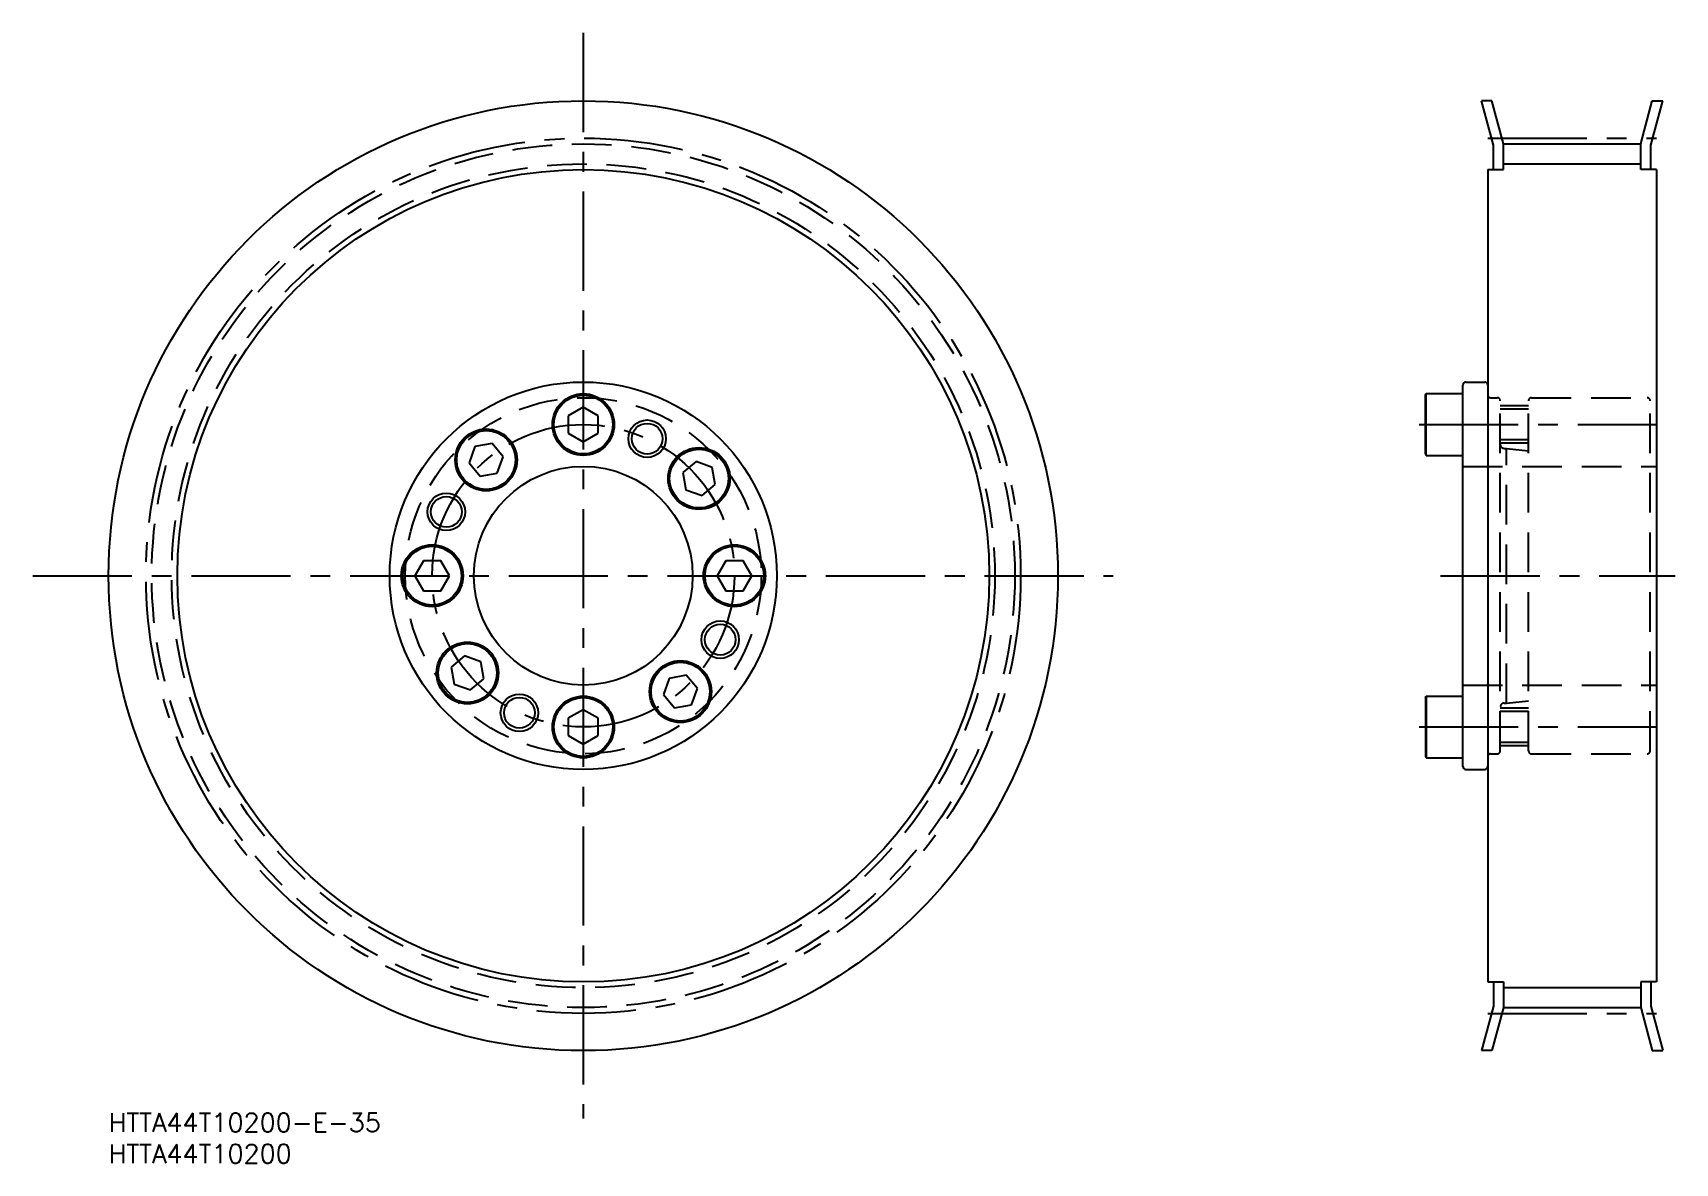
# Model space of a CAD drawing. Extents: x -12 to 251, y -8 to 173.
import ezdxf

# ---------------------------------------------------------------- set-up
doc = ezdxf.new("R2010")
doc.units = 0
doc.header["$LTSCALE"] = 0.5
doc.linetypes.add('CENTER', pattern=[50.8, 31.75, -6.35, 6.35, -6.35])
doc.linetypes.add('DASHED', pattern=[19.05, 12.7, -6.35])
for name, color, linetype in [('MSM_CENTER', 1, 'CENTER'), ('MSM_CONTINUOUS', 7, 'CONTINUOUS'), ('MSM_DASHED', 4, 'DASHED'), ('MSM_NARROW', 5, 'CONTINUOUS'), ('MSM_PART_NUMBER', 7, 'CONTINUOUS')]:
    doc.layers.add(name, color=color, linetype=linetype)
doc.styles.get("Standard").update_dxf_attribs({"font": 'txt.shx', "height": 3, "bigfont": 'bigfont.shx'})

# ---------------------------------------------------------------- blocks, each defined once
blk = doc.blocks.new('*U2')
at = {"layer": 'MSM_PART_NUMBER'}
blk.add_text('HTTA44T10200-E-35', height=3, dxfattribs=at).set_placement((0, -3))
blk = doc.blocks.new('*U3')
at = {"layer": 'MSM_PART_NUMBER'}
blk.add_text('HTTA44T10200', height=3, dxfattribs=at).set_placement((0, -8))

msp = doc.modelspace()

# ---------------------------------------------------------------- linework, layer by layer
at = {"layer": 'MSM_CENTER'}
for p, q in [((76, 172.88), (76, -0.84)), ((220.84, 156.03), (247.84, 156.03)), ((209.84, 110.2), (247.84, 110.2)), ((-12.14, 86), (160.83, 86)), ((213.28, 86), (250.84, 86)), ((209.84, 61.8), (247.84, 61.8)), ((220.84, 15.97), (247.84, 15.97))]:
    msp.add_line(p, q, dxfattribs=at)
for radius in [70.03, 24.2]:
    msp.add_circle((76, 86), radius, dxfattribs=at)
at = {"layer": 'MSM_CONTINUOUS'}
for p, q in [((221.74, 154.89), (219.83, 162)), ((221.49, 162), (219.83, 162)), ((223.34, 155.1), (221.49, 162)), ((245.34, 155.1), (247.18, 162)), ((246.94, 154.89), (248.84, 162)), ((247.18, 162), (248.84, 162)), ((221.74, 151), (221.74, 154.89)), ((223.34, 151), (223.34, 155.1)), ((223.34, 155.1), (245.34, 155.1)), ((245.34, 151), (245.34, 155.1)), ((246.94, 151), (246.94, 154.89)), ((220.84, 151), (220.84, 21)), ((220.84, 151), (223.34, 151)), ((247.84, 151), (245.34, 151)), ((247.84, 151), (247.84, 21)), ((216.84, 55.5), (216.84, 116.5)), ((217.34, 117), (220.34, 117)), ((210.84, 114.91), (210.98, 115.15)), ((210.84, 105.49), (210.84, 114.91)), ((210.98, 115.15), (216.84, 115.15)), ((210.98, 105.25), (210.98, 115.15)), ((76, 112.97), (73.6, 111.59)), ((73.6, 111.59), (73.6, 108.81)), ((78.4, 111.59), (76, 112.97)), ((77.2, 112.28), (77.2, 112.28)), ((77.8, 111.93), (77.8, 111.93)), ((78.4, 108.81), (78.4, 111.59)), ((73.6, 108.81), (76, 107.43)), ((76, 107.43), (78.4, 108.81)), ((58.66, 106.66), (57.72, 104.06)), ((61.39, 107.14), (58.66, 106.66)), ((63.17, 105.02), (61.39, 107.14)), ((210.84, 105.49), (210.98, 105.25)), ((210.98, 105.25), (216.84, 105.25)), ((57.72, 104.06), (59.5, 101.93)), ((62.23, 102.42), (63.17, 105.02)), ((94.06, 104.28), (91.93, 102.5)), ((96.66, 103.34), (94.06, 104.28)), ((97.14, 100.61), (96.66, 103.34)), ((59.5, 101.93), (62.23, 102.42)), ((91.93, 102.5), (92.42, 99.77)), ((95.02, 98.83), (97.14, 100.61)), ((92.42, 99.77), (95.02, 98.83)), ((50.41, 88.4), (49.03, 86)), ((53.19, 88.4), (50.41, 88.4)), ((54.57, 86), (53.19, 88.4)), ((98.81, 88.4), (97.43, 86)), ((101.59, 88.4), (98.81, 88.4)), ((102.97, 86), (101.59, 88.4)), ((49.03, 86), (50.41, 83.6)), ((53.19, 83.6), (54.57, 86)), ((97.43, 86), (98.81, 83.6)), ((101.59, 83.6), (102.97, 86)), ((50.41, 83.6), (53.19, 83.6)), ((98.81, 83.6), (101.59, 83.6)), ((56.98, 73.17), (54.86, 71.39)), ((54.86, 71.39), (55.34, 68.66)), ((59.58, 72.23), (56.98, 73.17)), ((60.07, 69.5), (59.58, 72.23)), ((55.34, 68.66), (57.94, 67.72)), ((57.94, 67.72), (60.07, 69.5)), ((89.77, 69.58), (88.83, 66.98)), ((92.5, 70.07), (89.77, 69.58)), ((94.28, 67.94), (92.5, 70.07)), ((88.83, 66.98), (90.61, 64.86)), ((93.34, 65.34), (94.28, 67.94)), ((210.84, 66.51), (210.98, 66.75)), ((210.84, 66.51), (210.84, 57.09)), ((210.98, 66.75), (216.84, 66.75)), ((210.98, 66.75), (210.98, 56.85)), ((76, 64.57), (73.6, 63.19)), ((73.6, 63.19), (73.6, 60.41)), ((78.4, 63.19), (76, 64.57)), ((78.4, 60.41), (78.4, 63.19)), ((90.61, 64.86), (93.34, 65.34)), ((73.6, 60.41), (76, 59.03)), ((76, 59.03), (78.4, 60.41)), ((210.84, 57.09), (210.98, 56.85)), ((210.98, 56.85), (216.84, 56.85)), ((217.34, 55), (220.34, 55)), ((220.84, 21), (223.34, 21)), ((221.74, 21), (221.74, 17.11)), ((223.34, 21), (223.34, 16.9)), ((245.34, 21), (245.34, 16.9)), ((247.84, 21), (245.34, 21)), ((246.94, 21), (246.94, 17.11)), ((221.74, 17.11), (219.83, 10)), ((223.34, 16.9), (221.49, 10)), ((223.34, 16.9), (245.34, 16.9)), ((245.34, 16.9), (247.18, 10)), ((246.94, 17.11), (248.84, 10)), ((221.49, 10), (219.83, 10)), ((247.18, 10), (248.84, 10))]:
    msp.add_line(p, q, dxfattribs=at)
for centre, radius in [((76, 86), 76), ((76, 86), 65), ((76, 86), 31), ((76, 110.2), 4.95), ((76, 110.2), 4.71), ((60.44, 104.54), 4.95), ((60.44, 104.54), 4.71), ((86.23, 107.93), 2.46), ((94.54, 101.56), 4.95), ((94.54, 101.56), 4.71), ((76, 86), 17.5), ((54.07, 96.23), 2.46), ((51.8, 86), 4.95), ((51.8, 86), 4.71), ((100.2, 86), 4.95), ((100.2, 86), 4.71), ((97.93, 75.77), 2.46), ((57.46, 70.44), 4.95), ((57.46, 70.44), 4.71), ((91.56, 67.46), 4.95), ((91.56, 67.46), 4.71), ((65.77, 64.07), 2.46), ((76, 61.8), 4.95), ((76, 61.8), 4.71)]:
    msp.add_circle(centre, radius, dxfattribs=at)
for centre, start, end in [((217.34, 116.5), 90, 179.9991), ((220.34, 116.5), 0.0009, 90), ((217.34, 55.5), 180.0009, 270), ((220.34, 55.5), 270, 0)]:
    msp.add_arc(centre, 0.5, start, end, dxfattribs=at)
at = {"layer": 'MSM_DASHED'}
for p, q in [((221.25, 114.5), (222.34, 114.5)), ((222.84, 58), (222.84, 114)), ((227.34, 113.2), (222.84, 113.2)), ((227.34, 58), (227.34, 114)), ((227.84, 114.5), (246.34, 114.5)), ((246.84, 58), (246.84, 114)), ((227.34, 112.66), (222.84, 112.66)), ((227.34, 107.74), (222.84, 107.74)), ((227.34, 107.2), (222.84, 107.2)), ((223.44, 106.39), (223.84, 106.39)), ((223.84, 65.61), (223.84, 106.39)), ((223.84, 106.39), (227.34, 106)), ((216.84, 103.5), (247.84, 103.5)), ((216.84, 68.5), (247.84, 68.5)), ((223.84, 65.61), (227.34, 66)), ((227.34, 64.8), (222.84, 64.8)), ((227.34, 64.26), (222.84, 64.26)), ((223.44, 65.61), (223.84, 65.61)), ((227.34, 59.34), (222.84, 59.34)), ((227.34, 58.8), (222.84, 58.8)), ((221.25, 57.5), (222.34, 57.5)), ((227.84, 57.5), (246.34, 57.5))]:
    msp.add_line(p, q, dxfattribs=at)
for radius in [69.1, 65.9, 28.5]:
    msp.add_circle((76, 86), radius, dxfattribs=at)
for centre, radius, start, end in [((221.25, 114.91), 0.41, 180, 270), ((222.34, 114), 0.5, 0.0009, 90), ((227.84, 114), 0.5, 90, 179.9991), ((246.34, 114), 0.5, 0.0009, 90), ((223.44, 106.99), 0.6, 180, 270), ((223.44, 65.01), 0.6, 90, 180), ((222.34, 58), 0.5, 269.9965, 0), ((227.84, 58), 0.5, 180.0009, 270), ((246.34, 58), 0.5, 269.9982, 0), ((221.25, 57.09), 0.41, 90, 180)]:
    msp.add_arc(centre, radius, start, end, dxfattribs=at)
at = {"layer": 'MSM_NARROW'}
for p, q in [((223.34, 151.9), (245.34, 151.9)), ((223.34, 20.1), (245.34, 20.1))]:
    msp.add_line(p, q, dxfattribs=at)
for centre in [(86.23, 107.93), (54.07, 96.23), (97.93, 75.77), (65.77, 64.07)]:
    msp.add_circle(centre, 3, dxfattribs=at)

# ---------------------------------------------------------------- block references
at = {"layer": 'MSM_CONTINUOUS'}
for name in ['*U2', '*U3']:
    msp.add_blockref(name, (0, 0), dxfattribs=at)

doc.saveas('drawing.dxf')
